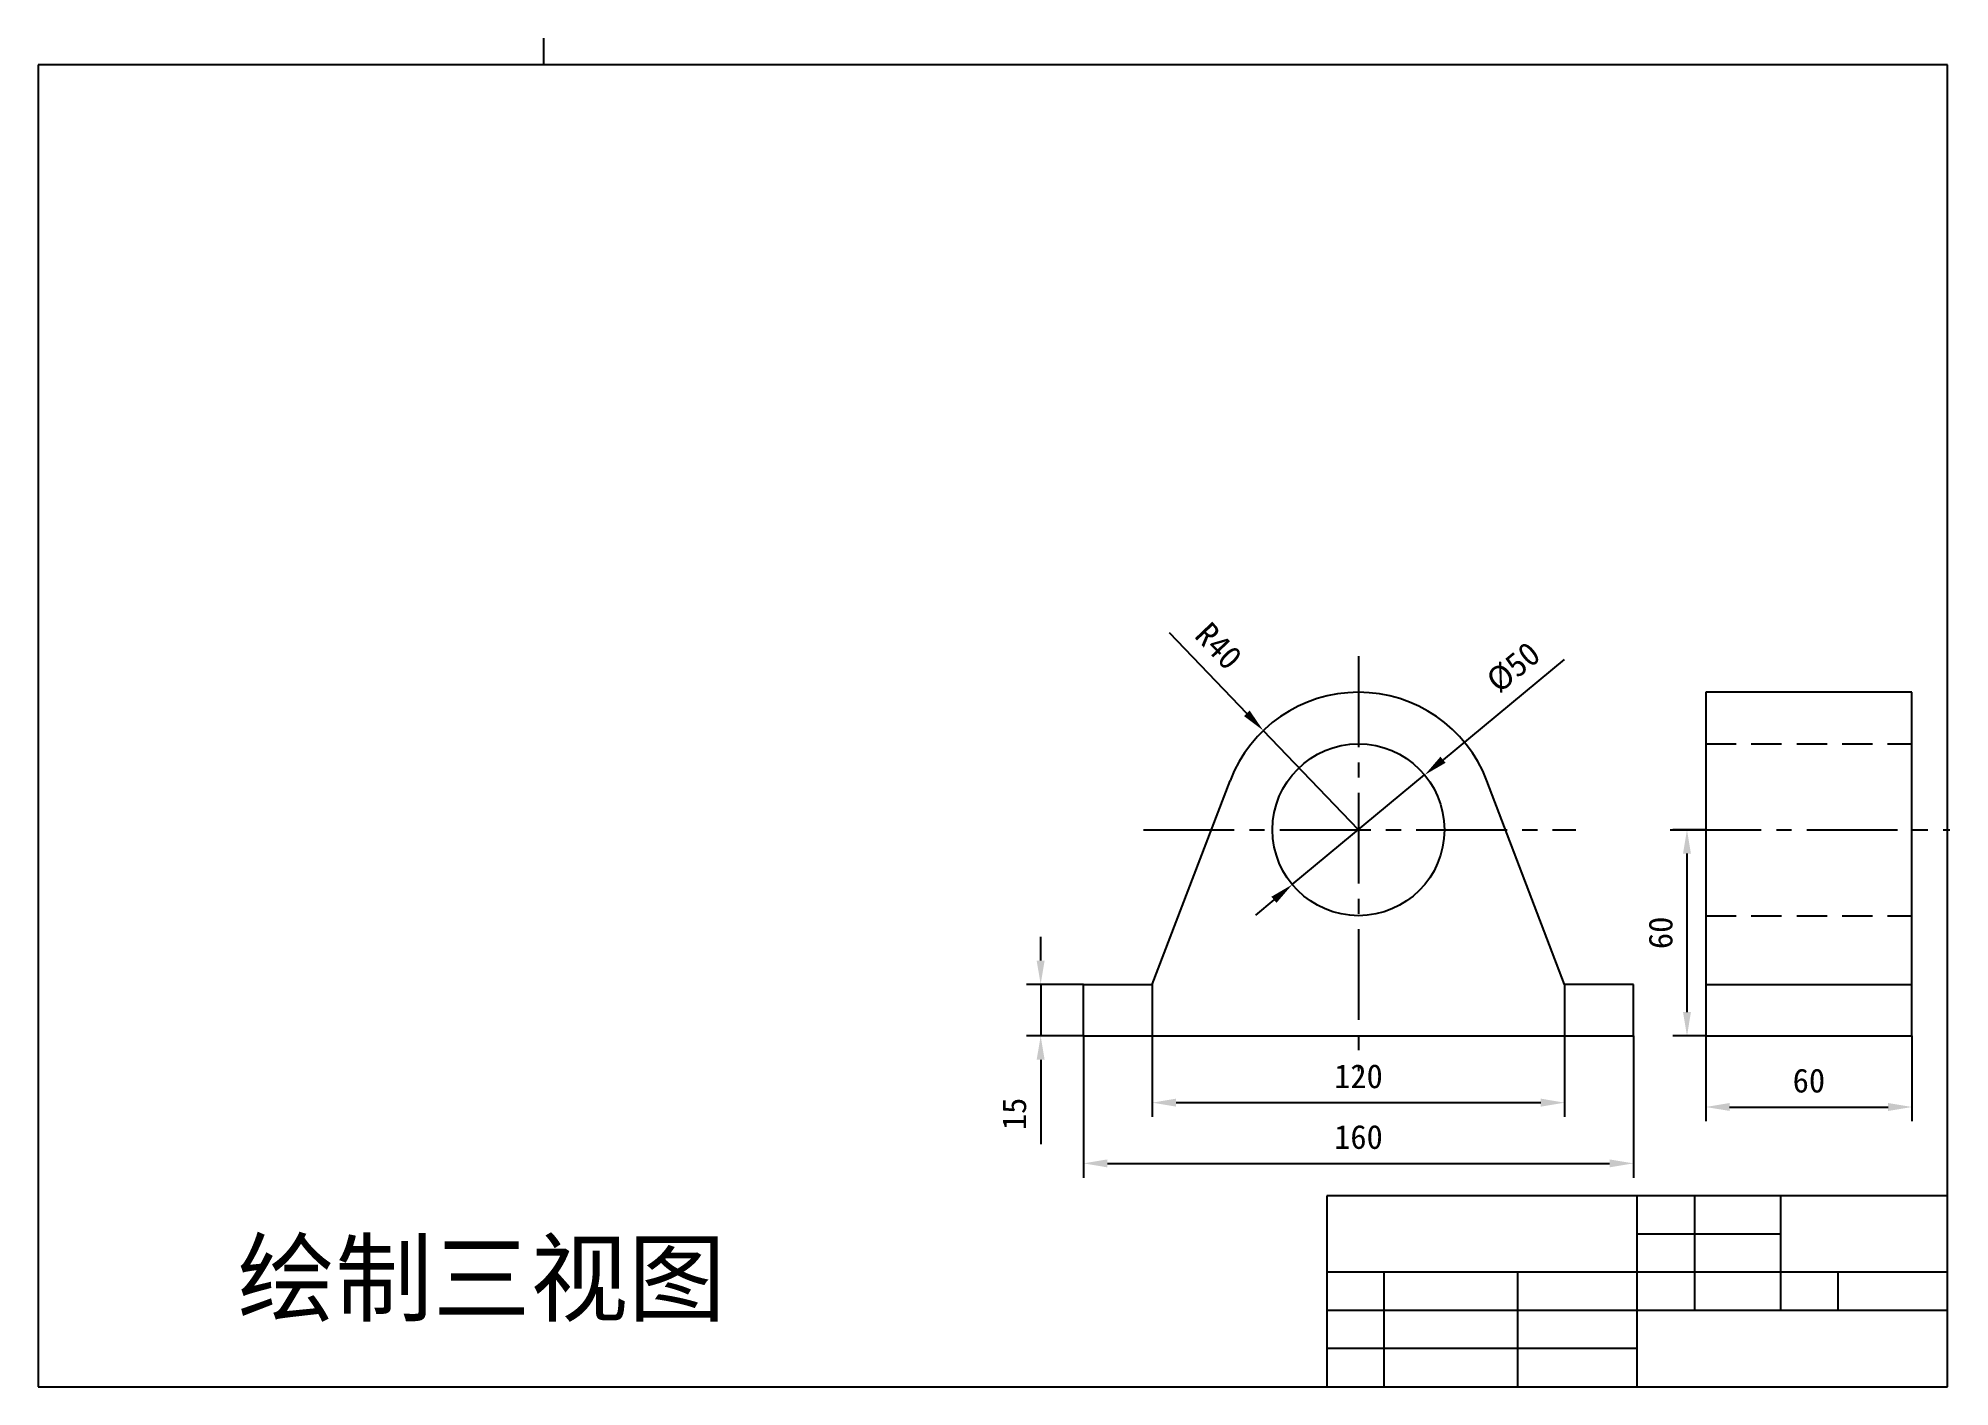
# Model space of a CAD drawing. Header units: millimetres. Extents: x 10 to 410, y 10 to 293.
import ezdxf

# ---------------------------------------------------------------- set-up
doc = ezdxf.new("R2010")
doc.units = ezdxf.units.MM
doc.linetypes.add('CENTER2', pattern=[28.575, 19.05, -3.175, 3.175, -3.175])
doc.linetypes.add('DASHED2', pattern=[9.525, 6.35, -3.175])
for name, color, linetype in [('中心线', 1, 'CENTER2'), ('粗实线', 7, 'Continuous'), ('细实线', 7, 'Continuous'), ('虚线', 5, 'DASHED2')]:
    doc.layers.add(name, color=color, linetype=linetype)
doc.layers.add('尺寸线', color=5, linetype='Continuous', lineweight=25)
doc.styles.add('样式 1', font='simsun.ttf')
doc.dimstyles.new('副本ISO-25', dxfattribs={"dimtxt": 5, "dimasz": 5, "dimexe": 3, "dimexo": 0, "dimgap": 3, "dimtad": 1, "dimdec": 0, "dimdsep": 46, "dimtxsty": 'Standard', "dimcen": 2.5, "dimadec": 0, "dimazin": 0, "dimtfac": 1, "dimtdec": 0, "dimtmove": 0, "dimatfit": 3, "dimfxl": 0, "dimarcsym": 0})

# ---------------------------------------------------------------- blocks, each defined once
blk = doc.blocks.new('*D1')
at = {"layer": 'Defpoints', "color": 0}
for p in [(243.4, 94.31), (329.8, 94.31), (329.8, 69.53)]:
    blk.add_point(p, dxfattribs=at)
at = {"layer": '尺寸线', "color": 0, "lineweight": -2}
for p, q in [((243.4, 94.31), (243.4, 66.53)), ((329.8, 94.31), (329.8, 66.53)), ((248.4, 69.53), (324.8, 69.53))]:
    blk.add_line(p, q, dxfattribs=at)
at = {"layer": '尺寸线', "color": 0}
for points in [[(248.4, 70.37), (248.4, 68.7), (243.4, 69.53)], [(324.8, 70.37), (324.8, 68.7), (329.8, 69.53)]]:
    blk.add_solid(points, dxfattribs=at)
at = {"layer": '尺寸线', "color": 0, "insert": (286.6, 75.03), "char_height": 5, "attachment_point": 5}
blk.add_mtext('120', dxfattribs=at)
blk = doc.blocks.new('*D2')
at = {"layer": 'Defpoints', "color": 0}
for p in [(229, 83.51), (344.2, 83.51), (344.2, 56.81)]:
    blk.add_point(p, dxfattribs=at)
at = {"layer": '尺寸线', "color": 0, "lineweight": -2}
for p, q in [((229, 83.51), (229, 53.81)), ((344.2, 83.51), (344.2, 53.81)), ((234, 56.81), (339.2, 56.81))]:
    blk.add_line(p, q, dxfattribs=at)
at = {"layer": '尺寸线', "color": 0}
for points in [[(234, 57.64), (234, 55.97), (229, 56.81)], [(339.2, 57.64), (339.2, 55.97), (344.2, 56.81)]]:
    blk.add_solid(points, dxfattribs=at)
at = {"layer": '尺寸线', "color": 0, "insert": (286.6, 62.31), "char_height": 5, "attachment_point": 5}
blk.add_mtext('160', dxfattribs=at)
blk = doc.blocks.new('*D3')
at = {"layer": 'Defpoints', "color": 0}
for p in [(359.37, 83.51), (402.57, 83.51), (402.57, 68.62)]:
    blk.add_point(p, dxfattribs=at)
at = {"layer": '尺寸线', "color": 0, "lineweight": -2}
for p, q in [((359.37, 83.51), (359.37, 65.62)), ((402.57, 83.51), (402.57, 65.62)), ((364.37, 68.62), (397.57, 68.62))]:
    blk.add_line(p, q, dxfattribs=at)
at = {"layer": '尺寸线', "color": 0}
for points in [[(364.37, 69.46), (364.37, 67.79), (359.37, 68.62)], [(397.57, 69.46), (397.57, 67.79), (402.57, 68.62)]]:
    blk.add_solid(points, dxfattribs=at)
at = {"layer": '尺寸线', "color": 0, "insert": (380.97, 74.12), "char_height": 5, "attachment_point": 5}
blk.add_mtext('60', dxfattribs=at)
blk = doc.blocks.new('*D4')
at = {"layer": 'Defpoints', "color": 0}
for p in [(229, 94.31), (220.02, 83.51), (229, 83.51)]:
    blk.add_point(p, dxfattribs=at)
at = {"layer": '尺寸线', "color": 0, "lineweight": -2}
for p, q in [((220.02, 99.31), (220.02, 104.31)), ((229, 94.31), (217.02, 94.31)), ((220.02, 94.31), (220.02, 83.51)), ((229, 83.51), (217.02, 83.51)), ((220.02, 78.51), (220.02, 60.84))]:
    blk.add_line(p, q, dxfattribs=at)
at = {"layer": '尺寸线', "color": 0}
for points in [[(219.18, 99.31), (220.85, 99.31), (220.02, 94.31)], [(219.18, 78.51), (220.85, 78.51), (220.02, 83.51)]]:
    blk.add_solid(points, dxfattribs=at)
at = {"layer": '尺寸线', "color": 0, "insert": (214.52, 67.17), "char_height": 5, "attachment_point": 5, "rotation": 90}
blk.add_mtext('15', dxfattribs=at)
blk = doc.blocks.new('*D5')
at = {"layer": 'Defpoints', "color": 0}
for p in [(300.47, 138.19), (272.74, 115.23)]:
    blk.add_point(p, dxfattribs=at)
at = {"layer": '尺寸线', "color": 0, "lineweight": -2}
for p, q in [((329.7, 162.4), (304.32, 141.38)), ((272.74, 115.23), (300.47, 138.19)), ((268.89, 112.04), (265.04, 108.85))]:
    blk.add_line(p, q, dxfattribs=at)
at = {"layer": '尺寸线', "color": 0}
for points in [[(303.78, 142.02), (304.85, 140.74), (300.47, 138.19)], [(268.36, 112.68), (269.42, 111.39), (272.74, 115.23)]]:
    blk.add_solid(points, dxfattribs=at)
at = {"layer": '尺寸线', "color": 0, "insert": (319.07, 160.74), "char_height": 5, "attachment_point": 5, "rotation": 39.6331}
blk.add_mtext('%%c50', dxfattribs=at)
blk = doc.blocks.new('*D7')
at = {"layer": 'Defpoints', "color": 0}
for p in [(359.37, 126.71), (355.43, 83.51), (359.37, 83.51)]:
    blk.add_point(p, dxfattribs=at)
at = {"layer": '尺寸线', "color": 0, "lineweight": -2}
for p, q in [((359.37, 126.71), (352.43, 126.71)), ((355.43, 121.71), (355.43, 88.51)), ((359.37, 83.51), (352.43, 83.51))]:
    blk.add_line(p, q, dxfattribs=at)
at = {"layer": '尺寸线', "color": 0}
for points in [[(354.6, 121.71), (356.26, 121.71), (355.43, 126.71)], [(354.6, 88.51), (356.26, 88.51), (355.43, 83.51)]]:
    blk.add_solid(points, dxfattribs=at)
at = {"layer": '尺寸线', "color": 0, "insert": (349.93, 105.11), "char_height": 5, "attachment_point": 5, "rotation": 90}
blk.add_mtext('60', dxfattribs=at)
blk = doc.blocks.new('*D9')
at = {"layer": 'Defpoints', "color": 0}
for p in [(266.67, 147.49), (286.6, 126.71)]:
    blk.add_point(p, dxfattribs=at)
at = {"layer": '尺寸线', "color": 0, "lineweight": -2}
for p, q in [((246.94, 168.07), (263.21, 151.1)), ((286.6, 126.71), (266.67, 147.49))]:
    blk.add_line(p, q, dxfattribs=at)
at = {"layer": '尺寸线', "color": 0}
blk.add_solid([(263.81, 151.68), (262.61, 150.53), (266.67, 147.49)], dxfattribs=at)
at = {"layer": '尺寸线', "color": 0, "insert": (257.32, 165.2), "char_height": 5, "attachment_point": 5, "rotation": 313.7978}
blk.add_mtext('R40', dxfattribs=at)

msp = doc.modelspace()

# ---------------------------------------------------------------- linework, layer by layer
at = {"layer": '中心线'}
for p, q in [((115.85, 292.56), (115.85, 287)), ((286.6, 163.05), (286.6, 76.1)), ((241.54, 126.71), (332.17, 126.71)), ((351.93, 126.71), (410.48, 126.71))]:
    msp.add_line(p, q, dxfattribs=at)
at = {"layer": '粗实线'}
for p, q in [((410, 287), (10, 287)), ((10, 287), (10, 10)), ((410, 10), (410, 287)), ((359.37, 155.51), (359.37, 83.51)), ((402.57, 155.51), (359.37, 155.51)), ((402.57, 83.51), (402.57, 155.51)), ((243.4, 94.31), (259.7, 136.98)), ((329.8, 94.31), (313.51, 136.98)), ((229, 83.51), (229, 94.31)), ((229, 94.31), (243.4, 94.31)), ((344.2, 94.31), (329.8, 94.31)), ((344.2, 83.51), (344.2, 94.31)), ((359.37, 94.31), (402.57, 94.31)), ((229, 83.51), (344.2, 83.51)), ((359.37, 83.51), (402.57, 83.51)), ((410, 50), (280, 50)), ((280, 50), (280, 10)), ((10, 10), (410, 10))]:
    msp.add_line(p, q, dxfattribs=at)
msp.add_circle((286.6, 126.71), 18, dxfattribs=at)
msp.add_arc((286.6, 126.71), 28.8, 20.8991, 159.1009, dxfattribs=at)
at = {"layer": '细实线'}
for p, q in [((345, 10), (345, 50)), ((357, 50), (357, 26)), ((375, 50), (375, 26)), ((375, 42), (345, 42)), ((410, 34), (280, 34)), ((292, 10), (292, 34)), ((320, 10), (320, 34)), ((387, 34), (387, 26)), ((410, 26), (280, 26)), ((345, 18), (280, 18))]:
    msp.add_line(p, q, dxfattribs=at)
at = {"layer": '虚线'}
for p, q in [((359.37, 144.71), (402.57, 144.71)), ((359.37, 108.71), (402.57, 108.71))]:
    msp.add_line(p, q, dxfattribs=at)

# ---------------------------------------------------------------- texts
at = {"layer": '尺寸线', "style": '样式 1'}
msp.add_text('绘制三视图 ', height=15, dxfattribs=at).set_placement((51.75, 25.25))

# ---------------------------------------------------------------- dimensions: what is measured, and where the dimension line sits
at = {"layer": '尺寸线'}
dim = msp.add_radius_dim(center=(286.6, 126.71), mpoint=(266.67, 147.49), text='R40', dimstyle='副本ISO-25', dxfattribs=at)
dim.commit()
dim.dimension.update_dxf_attribs({"geometry": '*D9', "text_midpoint": (253.35, 161.39)})
dim = msp.add_diameter_dim_2p(p1=(272.74, 115.23), p2=(300.47, 138.19), text='%%c50', dimstyle='副本ISO-25', dxfattribs=at)
dim.commit()
dim.dimension.update_dxf_attribs({"geometry": '*D5', "text_midpoint": (322.58, 156.5), "dimtype": 163})
for base, p1, p2, text, picture, middle in [((355.43, 83.51), (359.37, 126.71), (359.37, 83.51), '60', '*D7', (349.93, 105.11)), ((220.02, 83.51), (229, 94.31), (229, 83.51), '15', '*D4', (214.52, 67.17))]:
    dim = msp.add_linear_dim(base=base, p1=p1, p2=p2, angle=90, text=text, dimstyle='副本ISO-25', dxfattribs=at)
    dim.commit()
    dim.dimension.update_dxf_attribs({"geometry": picture, "text_midpoint": middle})
for base, p1, p2, text, picture, middle in [((329.8, 69.53), (243.4, 94.31), (329.8, 94.31), '120', '*D1', (286.6, 75.03)), ((344.2, 56.81), (229, 83.51), (344.2, 83.51), '160', '*D2', (286.6, 62.31)), ((402.57, 68.62), (359.37, 83.51), (402.57, 83.51), '60', '*D3', (380.97, 74.12))]:
    dim = msp.add_linear_dim(base=base, p1=p1, p2=p2, text=text, dimstyle='副本ISO-25', dxfattribs=at)
    dim.commit()
    dim.dimension.update_dxf_attribs({"geometry": picture, "text_midpoint": middle})

doc.saveas('drawing.dxf')
